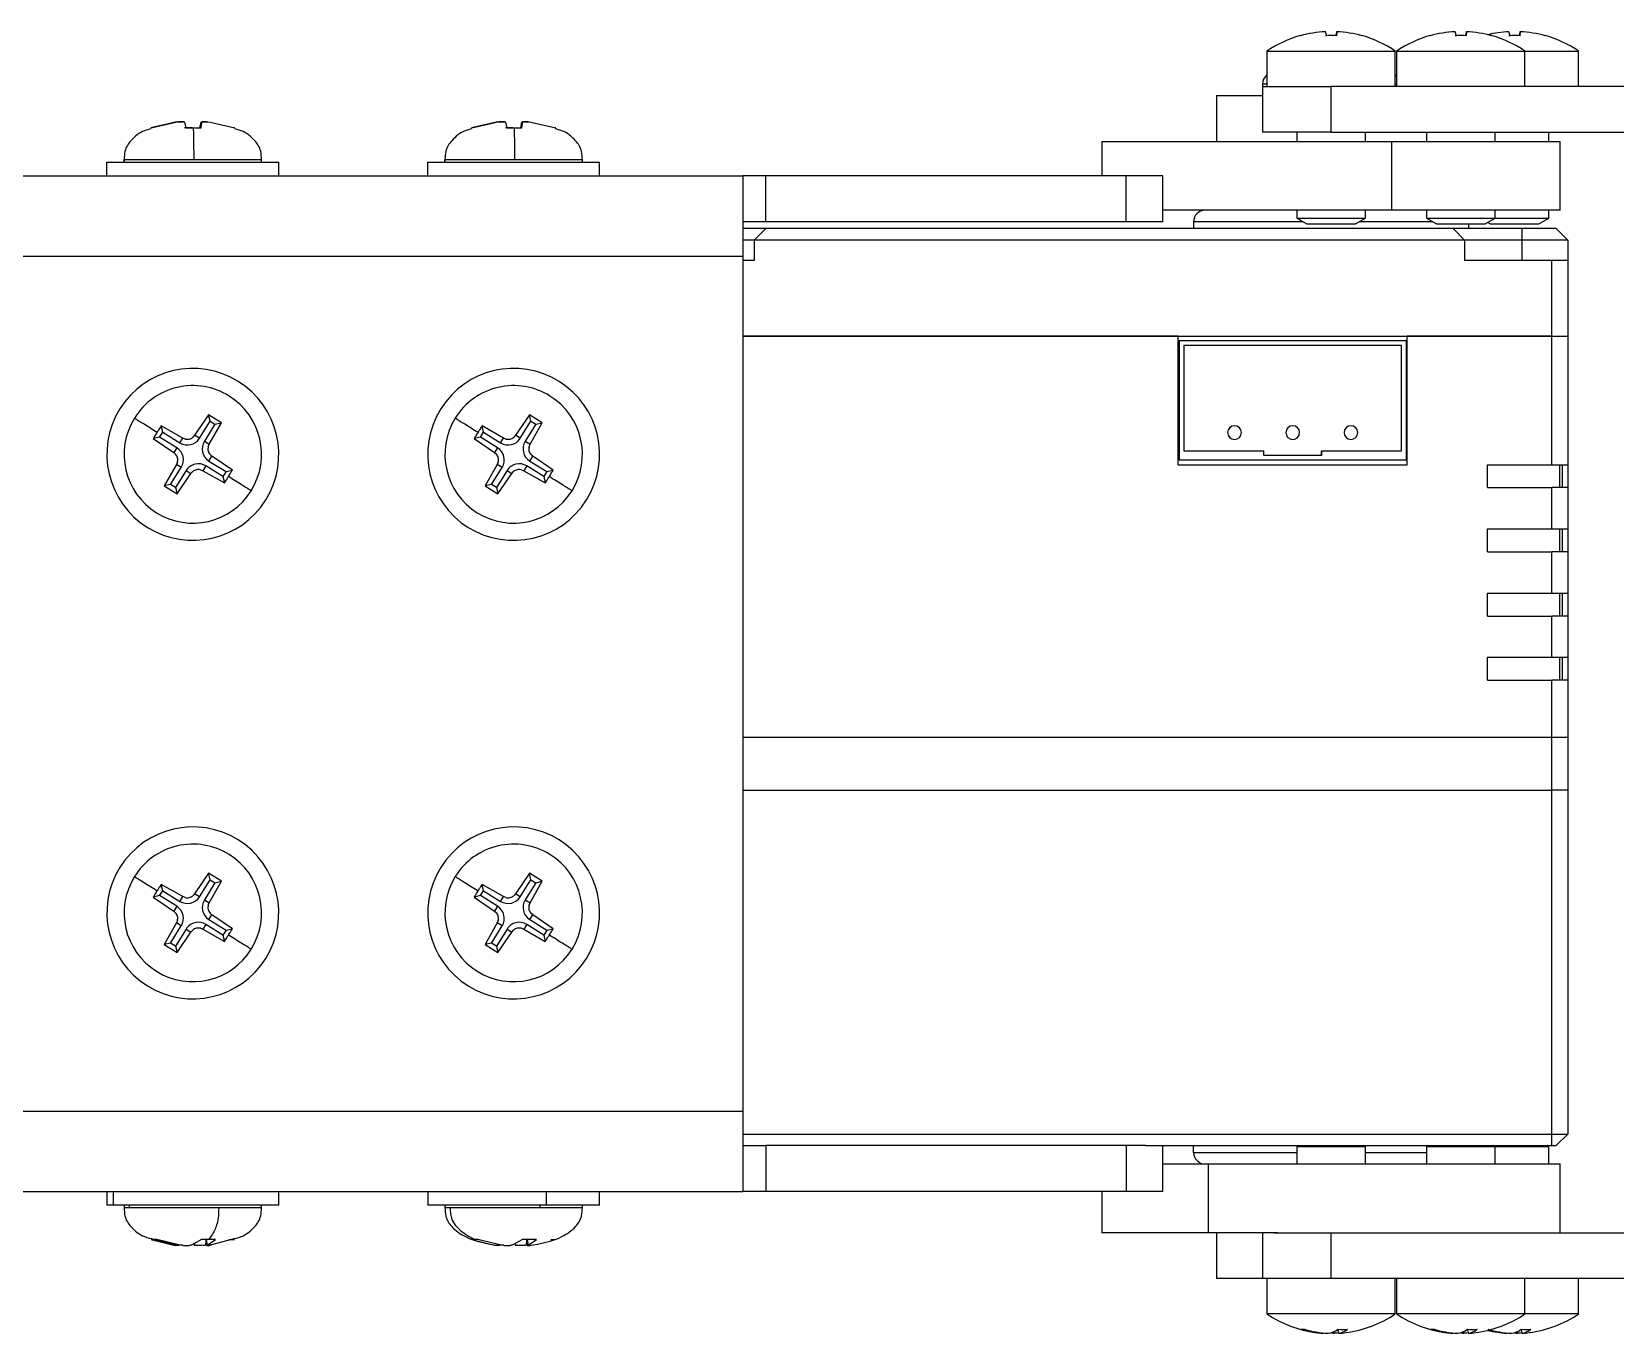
# Model space of a CAD drawing. Header units: millimetres. Extents: x 1258 to 2922, y -135 to 1239.
# Drawn here: x 2314.91 to 2349.47, y 1112.17 to 1140.55 of the extents above; entities that cross this region are included whole.
import ezdxf

# ---------------------------------------------------------------- set-up
doc = ezdxf.new("R2010")
doc.units = ezdxf.units.MM
doc.header["$LTSCALE"] = 6

msp = doc.modelspace()

# ---------------------------------------------------------------- linework, layer by layer
at = {"color": 7, "linetype": 'Continuous', "lineweight": 25}
for p, q in [((2343.139, 1140.555), (2343.139, 1140.555)), ((2343.375, 1140.467), (2343.387, 1140.555)), ((2343.392, 1140.555), (2343.379, 1140.467)), ((2345.968, 1140.555), (2345.968, 1140.555)), ((2346.204, 1140.467), (2346.216, 1140.555)), ((2346.22, 1140.555), (2346.208, 1140.467)), ((2347.139, 1140.555), (2347.139, 1140.555)), ((2347.375, 1140.467), (2347.387, 1140.555)), ((2347.392, 1140.555), (2347.379, 1140.467)), ((2341.865, 1140.132), (2341.865, 1139.361)), ((2341.866, 1140.132), (2344.665, 1140.132)), ((2344.665, 1139.361), (2344.665, 1140.132)), ((2344.694, 1140.132), (2344.694, 1139.361)), ((2344.694, 1140.132), (2347.494, 1140.132)), ((2347.494, 1139.361), (2347.494, 1140.132)), ((2347.494, 1140.132), (2348.665, 1140.132)), ((2348.665, 1139.361), (2348.665, 1140.132)), ((2341.765, 1139.411), (2341.765, 1139.361)), ((2341.765, 1139.361), (2341.765, 1138.361)), ((2341.765, 1139.361), (2343.265, 1139.361)), ((2343.265, 1138.361), (2343.265, 1139.361)), ((2350.265, 1139.361), (2343.265, 1139.361)), ((2340.765, 1139.161), (2340.765, 1138.161)), ((2340.765, 1139.161), (2341.765, 1139.161)), ((2318.05, 1138.581), (2317.511, 1138.456)), ((2317.516, 1138.456), (2318.056, 1138.581)), ((2318.105, 1138.586), (2318.05, 1138.581)), ((2318.056, 1138.581), (2318.111, 1138.586)), ((2318.238, 1138.586), (2318.248, 1138.581)), ((2318.248, 1138.581), (2318.279, 1138.456)), ((2318.608, 1138.581), (2318.577, 1138.456)), ((2318.623, 1138.594), (2318.599, 1138.456)), ((2318.618, 1138.586), (2318.608, 1138.581)), ((2318.608, 1138.456), (2318.621, 1138.581)), ((2318.621, 1138.581), (2318.629, 1138.586)), ((2318.751, 1138.586), (2318.806, 1138.581)), ((2318.806, 1138.581), (2319.345, 1138.456)), ((2325.05, 1138.581), (2324.511, 1138.456)), ((2324.516, 1138.456), (2325.056, 1138.581)), ((2325.105, 1138.586), (2325.05, 1138.581)), ((2325.056, 1138.581), (2325.111, 1138.586)), ((2325.238, 1138.586), (2325.248, 1138.581)), ((2325.248, 1138.581), (2325.279, 1138.456)), ((2325.608, 1138.581), (2325.577, 1138.456)), ((2325.623, 1138.594), (2325.599, 1138.456)), ((2325.618, 1138.586), (2325.608, 1138.581)), ((2325.608, 1138.456), (2325.621, 1138.581)), ((2325.621, 1138.581), (2325.629, 1138.586)), ((2325.751, 1138.586), (2325.806, 1138.581)), ((2325.806, 1138.581), (2326.345, 1138.456)), ((2317.511, 1138.456), (2317.516, 1138.456)), ((2319.345, 1138.456), (2319.339, 1138.456)), ((2324.511, 1138.456), (2324.516, 1138.456)), ((2326.345, 1138.456), (2326.339, 1138.456)), ((2343.265, 1138.361), (2341.765, 1138.361)), ((2342.515, 1138.361), (2342.515, 1138.161)), ((2343.265, 1138.361), (2350.265, 1138.361)), ((2344.015, 1138.161), (2344.015, 1138.361)), ((2345.344, 1138.361), (2345.344, 1138.161)), ((2346.844, 1138.161), (2346.844, 1138.361)), ((2348.015, 1138.161), (2348.015, 1138.361)), ((2338.265, 1138.161), (2338.265, 1137.411)), ((2338.265, 1138.161), (2344.589, 1138.161)), ((2344.589, 1136.661), (2344.589, 1138.161)), ((2344.589, 1138.161), (2348.265, 1138.161)), ((2348.265, 1136.661), (2348.265, 1138.161)), ((2316.553, 1137.411), (2316.553, 1137.711)), ((2316.553, 1137.711), (2320.303, 1137.711)), ((2316.928, 1137.77), (2316.928, 1137.711)), ((2316.928, 1137.77), (2318.454, 1137.77)), ((2316.928, 1137.711), (2316.928, 1137.77)), ((2318.454, 1137.77), (2319.928, 1137.77)), ((2319.928, 1137.711), (2319.928, 1137.77)), ((2320.303, 1137.411), (2320.303, 1137.711)), ((2323.553, 1137.411), (2323.553, 1137.711)), ((2323.553, 1137.711), (2327.303, 1137.711)), ((2323.928, 1137.77), (2323.928, 1137.711)), ((2323.928, 1137.77), (2325.454, 1137.77)), ((2323.928, 1137.711), (2323.928, 1137.77)), ((2325.454, 1137.77), (2326.928, 1137.77)), ((2326.928, 1137.711), (2326.928, 1137.77)), ((2327.303, 1137.411), (2327.303, 1137.711)), ((2313.928, 1137.411), (2330.428, 1137.411)), ((2330.428, 1137.411), (2330.428, 1135.661)), ((2330.928, 1137.411), (2330.428, 1137.411)), ((2338.791, 1137.411), (2330.928, 1137.411)), ((2330.928, 1136.411), (2330.928, 1137.411)), ((2338.791, 1136.411), (2338.791, 1137.411)), ((2339.591, 1137.411), (2338.791, 1137.411)), ((2339.591, 1136.411), (2339.591, 1137.411)), ((2344.589, 1136.661), (2339.591, 1136.661)), ((2342.515, 1136.661), (2342.515, 1136.485)), ((2342.515, 1136.485), (2342.732, 1136.361)), ((2342.516, 1136.485), (2344.015, 1136.485)), ((2343.799, 1136.361), (2344.015, 1136.485)), ((2344.015, 1136.485), (2344.015, 1136.661)), ((2348.265, 1136.661), (2344.589, 1136.661)), ((2345.344, 1136.661), (2345.344, 1136.485)), ((2345.344, 1136.485), (2345.56, 1136.361)), ((2345.344, 1136.485), (2346.844, 1136.485)), ((2346.627, 1136.361), (2346.844, 1136.485)), ((2346.844, 1136.485), (2346.844, 1136.661)), ((2346.844, 1136.485), (2348.015, 1136.485)), ((2347.799, 1136.361), (2348.015, 1136.485)), ((2348.015, 1136.485), (2348.015, 1136.661)), ((2330.928, 1136.411), (2330.428, 1136.411)), ((2330.678, 1136.011), (2330.928, 1136.261)), ((2338.791, 1136.411), (2330.928, 1136.411)), ((2345.928, 1136.261), (2330.928, 1136.261)), ((2339.591, 1136.411), (2338.791, 1136.411)), ((2340.265, 1136.411), (2340.265, 1136.261)), ((2342.732, 1136.361), (2343.799, 1136.361)), ((2345.56, 1136.361), (2346.627, 1136.361)), ((2345.928, 1136.261), (2346.178, 1136.011)), ((2346.265, 1136.361), (2346.265, 1136.261)), ((2346.68, 1136.391), (2346.732, 1136.361)), ((2346.732, 1136.361), (2347.799, 1136.361)), ((2347.428, 1136.261), (2347.428, 1136.011)), ((2348.178, 1136.261), (2347.428, 1136.261)), ((2348.428, 1136.011), (2348.178, 1136.261)), ((2330.678, 1136.011), (2330.678, 1135.561)), ((2346.178, 1136.011), (2330.678, 1136.011)), ((2346.178, 1136.011), (2346.178, 1135.561)), ((2347.428, 1136.011), (2347.428, 1135.561)), ((2348.428, 1136.011), (2347.428, 1136.011)), ((2348.428, 1136.011), (2348.428, 1135.561)), ((2313.928, 1135.661), (2330.428, 1135.661)), ((2330.428, 1135.661), (2330.428, 1117.011)), ((2330.678, 1135.561), (2330.428, 1135.561)), ((2348.078, 1135.561), (2346.178, 1135.561)), ((2348.078, 1133.911), (2348.078, 1135.561)), ((2348.428, 1135.561), (2348.078, 1135.561)), ((2348.428, 1135.561), (2348.428, 1133.911)), ((2330.428, 1133.911), (2348.078, 1133.911)), ((2339.926, 1133.911), (2330.428, 1133.911)), ((2339.926, 1131.111), (2339.926, 1133.911)), ((2344.901, 1133.811), (2339.951, 1133.811)), ((2339.951, 1133.811), (2339.951, 1131.211)), ((2339.951, 1133.811), (2339.951, 1131.211)), ((2339.951, 1133.811), (2339.951, 1133.811)), ((2344.801, 1133.711), (2340.051, 1133.711)), ((2340.051, 1133.711), (2340.051, 1131.411)), ((2344.801, 1131.411), (2344.801, 1133.711)), ((2344.801, 1131.411), (2344.801, 1133.711)), ((2344.901, 1133.811), (2344.901, 1131.211)), ((2344.902, 1133.811), (2344.901, 1133.811)), ((2344.902, 1133.811), (2344.902, 1131.211)), ((2344.926, 1131.111), (2344.926, 1133.911)), ((2348.078, 1133.911), (2344.926, 1133.911)), ((2348.078, 1133.911), (2348.428, 1133.911)), ((2348.078, 1131.111), (2348.078, 1133.911)), ((2348.428, 1133.911), (2348.428, 1131.111)), ((2318.772, 1132.199), (2318.468, 1131.753)), ((2318.573, 1131.688), (2318.804, 1132.06)), ((2318.911, 1131.993), (2318.68, 1131.621)), ((2319.051, 1132.025), (2318.772, 1132.199)), ((2318.804, 1132.06), (2318.772, 1132.199)), ((2318.785, 1131.556), (2319.051, 1132.025)), ((2318.804, 1132.06), (2318.911, 1131.993)), ((2318.911, 1131.993), (2319.051, 1132.025)), ((2325.772, 1132.199), (2325.468, 1131.753)), ((2325.573, 1131.688), (2325.804, 1132.06)), ((2325.911, 1131.993), (2325.68, 1131.621)), ((2326.051, 1132.025), (2325.772, 1132.199)), ((2325.804, 1132.06), (2325.772, 1132.199)), ((2325.785, 1131.556), (2326.051, 1132.025)), ((2325.804, 1132.06), (2325.911, 1131.993)), ((2325.911, 1131.993), (2326.051, 1132.025)), ((2317.704, 1131.712), (2317.565, 1131.68)), ((2317.565, 1131.68), (2318.011, 1131.376)), ((2317.704, 1131.712), (2317.771, 1131.819)), ((2318.076, 1131.481), (2317.704, 1131.712)), ((2318.208, 1131.693), (2317.739, 1131.959)), ((2317.771, 1131.819), (2317.739, 1131.959)), ((2317.771, 1131.819), (2318.143, 1131.588)), ((2318.143, 1131.588), (2318.208, 1131.693)), ((2318.26, 1131.671), (2318.208, 1131.693)), ((2318.468, 1131.753), (2318.431, 1131.711)), ((2318.573, 1131.688), (2318.468, 1131.753)), ((2324.704, 1131.712), (2324.565, 1131.68)), ((2324.565, 1131.68), (2325.011, 1131.376)), ((2324.704, 1131.712), (2324.771, 1131.819)), ((2325.076, 1131.481), (2324.704, 1131.712)), ((2325.208, 1131.693), (2324.739, 1131.959)), ((2324.771, 1131.819), (2324.739, 1131.959)), ((2324.771, 1131.819), (2325.143, 1131.588)), ((2325.143, 1131.588), (2325.208, 1131.693)), ((2325.26, 1131.671), (2325.208, 1131.693)), ((2325.468, 1131.753), (2325.431, 1131.711)), ((2325.573, 1131.688), (2325.468, 1131.753)), ((2341.007, 1131.811), (2341.006, 1131.811)), ((2341.157, 1131.961), (2341.156, 1131.961)), ((2341.156, 1131.661), (2341.157, 1131.661)), ((2342.277, 1131.811), (2342.276, 1131.811)), ((2342.427, 1131.961), (2342.426, 1131.961)), ((2342.426, 1131.661), (2342.427, 1131.661)), ((2343.547, 1131.811), (2343.546, 1131.811)), ((2343.697, 1131.961), (2343.696, 1131.961)), ((2343.696, 1131.661), (2343.697, 1131.661)), ((2318.076, 1131.481), (2318.011, 1131.376)), ((2318.011, 1131.376), (2318.053, 1131.339)), ((2318.68, 1131.621), (2318.785, 1131.556)), ((2318.763, 1131.504), (2318.785, 1131.556)), ((2318.78, 1131.191), (2318.845, 1131.296)), ((2318.845, 1131.296), (2318.803, 1131.333)), ((2319.291, 1130.992), (2318.845, 1131.296)), ((2325.076, 1131.481), (2325.011, 1131.376)), ((2325.011, 1131.376), (2325.053, 1131.339)), ((2325.68, 1131.621), (2325.785, 1131.556)), ((2325.763, 1131.504), (2325.785, 1131.556)), ((2325.78, 1131.191), (2325.845, 1131.296)), ((2325.845, 1131.296), (2325.803, 1131.333)), ((2326.291, 1130.992), (2325.845, 1131.296)), ((2340.051, 1131.411), (2341.798, 1131.411)), ((2341.798, 1131.311), (2341.798, 1131.411)), ((2343.055, 1131.311), (2341.798, 1131.311)), ((2343.055, 1131.311), (2343.055, 1131.411)), ((2343.055, 1131.411), (2344.801, 1131.411)), ((2343.055, 1131.411), (2343.055, 1131.311)), ((2343.055, 1131.411), (2343.055, 1131.411)), ((2318.071, 1131.116), (2317.805, 1130.647)), ((2317.944, 1130.679), (2318.176, 1131.051)), ((2318.283, 1130.984), (2318.052, 1130.612)), ((2318.093, 1131.168), (2318.071, 1131.116)), ((2318.176, 1131.051), (2318.071, 1131.116)), ((2318.283, 1130.984), (2318.388, 1130.919)), ((2318.388, 1130.919), (2318.425, 1130.961)), ((2318.596, 1131.001), (2318.647, 1130.979)), ((2318.713, 1131.084), (2318.647, 1130.979)), ((2318.647, 1130.979), (2319.117, 1130.713)), ((2319.085, 1130.852), (2318.713, 1131.084)), ((2318.78, 1131.191), (2319.152, 1130.96)), ((2319.152, 1130.96), (2319.085, 1130.852)), ((2319.152, 1130.96), (2319.291, 1130.992)), ((2325.071, 1131.116), (2324.805, 1130.647)), ((2324.944, 1130.679), (2325.176, 1131.051)), ((2325.283, 1130.984), (2325.052, 1130.612)), ((2325.093, 1131.168), (2325.071, 1131.116)), ((2325.176, 1131.051), (2325.071, 1131.116)), ((2325.283, 1130.984), (2325.388, 1130.919)), ((2325.388, 1130.919), (2325.425, 1130.961)), ((2325.596, 1131.001), (2325.647, 1130.979)), ((2325.713, 1131.084), (2325.647, 1130.979)), ((2325.647, 1130.979), (2326.117, 1130.713)), ((2326.085, 1130.852), (2325.713, 1131.084)), ((2325.78, 1131.191), (2326.152, 1130.96)), ((2326.152, 1130.96), (2326.085, 1130.852)), ((2326.152, 1130.96), (2326.291, 1130.992)), ((2339.926, 1131.111), (2344.926, 1131.111)), ((2344.901, 1131.211), (2339.951, 1131.211)), ((2339.951, 1131.211), (2339.951, 1131.211)), ((2344.902, 1131.211), (2344.901, 1131.211)), ((2346.678, 1131.111), (2348.078, 1131.111)), ((2346.678, 1130.611), (2346.678, 1131.111)), ((2348.078, 1131.111), (2348.428, 1131.111)), ((2348.253, 1130.611), (2348.253, 1131.111)), ((2348.303, 1131.111), (2348.303, 1130.611)), ((2348.428, 1131.111), (2348.428, 1130.611)), ((2317.944, 1130.679), (2317.805, 1130.647)), ((2317.805, 1130.647), (2318.084, 1130.473)), ((2318.052, 1130.612), (2317.944, 1130.679)), ((2318.052, 1130.612), (2318.084, 1130.473)), ((2318.084, 1130.473), (2318.388, 1130.919)), ((2319.085, 1130.852), (2319.117, 1130.713)), ((2324.944, 1130.679), (2324.805, 1130.647)), ((2324.805, 1130.647), (2325.084, 1130.473)), ((2325.052, 1130.612), (2324.944, 1130.679)), ((2325.052, 1130.612), (2325.084, 1130.473)), ((2325.084, 1130.473), (2325.388, 1130.919)), ((2326.085, 1130.852), (2326.117, 1130.713)), ((2346.678, 1130.611), (2348.078, 1130.611)), ((2348.078, 1129.711), (2348.078, 1130.611)), ((2348.428, 1130.611), (2348.078, 1130.611)), ((2348.428, 1130.611), (2348.428, 1129.711)), ((2346.678, 1129.711), (2348.078, 1129.711)), ((2346.678, 1129.211), (2346.678, 1129.711)), ((2348.078, 1129.711), (2348.428, 1129.711)), ((2348.253, 1129.211), (2348.253, 1129.711)), ((2348.303, 1129.711), (2348.303, 1129.211)), ((2348.428, 1129.711), (2348.428, 1129.211)), ((2346.678, 1129.211), (2348.078, 1129.211)), ((2348.078, 1128.311), (2348.078, 1129.211)), ((2348.428, 1129.211), (2348.078, 1129.211)), ((2348.428, 1129.211), (2348.428, 1128.311)), ((2346.678, 1128.311), (2348.078, 1128.311)), ((2346.678, 1127.811), (2346.678, 1128.311)), ((2348.078, 1128.311), (2348.428, 1128.311)), ((2348.253, 1127.811), (2348.253, 1128.311)), ((2348.303, 1128.311), (2348.303, 1127.811)), ((2348.428, 1128.311), (2348.428, 1127.811)), ((2346.678, 1127.811), (2348.078, 1127.811)), ((2348.078, 1126.911), (2348.078, 1127.811)), ((2348.428, 1127.811), (2348.078, 1127.811)), ((2348.428, 1127.811), (2348.428, 1126.911)), ((2346.678, 1126.911), (2348.078, 1126.911)), ((2346.678, 1126.411), (2346.678, 1126.911)), ((2348.078, 1126.911), (2348.428, 1126.911)), ((2348.253, 1126.411), (2348.253, 1126.911)), ((2348.303, 1126.911), (2348.303, 1126.411)), ((2348.428, 1126.911), (2348.428, 1126.411)), ((2346.678, 1126.411), (2348.078, 1126.411)), ((2348.078, 1125.161), (2348.078, 1126.411)), ((2348.428, 1126.411), (2348.078, 1126.411)), ((2348.428, 1126.411), (2348.428, 1125.161)), ((2348.078, 1125.161), (2330.428, 1125.161)), ((2348.078, 1124.011), (2348.078, 1125.161)), ((2348.428, 1125.161), (2348.078, 1125.161)), ((2348.428, 1125.161), (2348.428, 1124.011)), ((2330.428, 1124.011), (2348.078, 1124.011)), ((2348.078, 1116.511), (2348.078, 1124.011)), ((2348.428, 1124.011), (2348.078, 1124.011)), ((2348.428, 1124.011), (2348.428, 1116.511)), ((2318.208, 1121.693), (2317.739, 1121.959)), ((2317.771, 1121.819), (2317.739, 1121.959)), ((2318.772, 1122.199), (2318.468, 1121.753)), ((2318.573, 1121.688), (2318.804, 1122.06)), ((2318.911, 1121.993), (2318.68, 1121.621)), ((2319.051, 1122.025), (2318.772, 1122.199)), ((2318.804, 1122.06), (2318.772, 1122.199)), ((2318.785, 1121.556), (2319.051, 1122.025)), ((2318.804, 1122.06), (2318.911, 1121.993)), ((2318.911, 1121.993), (2319.051, 1122.025)), ((2325.208, 1121.693), (2324.739, 1121.959)), ((2324.771, 1121.819), (2324.739, 1121.959)), ((2325.772, 1122.199), (2325.468, 1121.753)), ((2325.573, 1121.688), (2325.804, 1122.06)), ((2325.911, 1121.993), (2325.68, 1121.621)), ((2326.051, 1122.025), (2325.772, 1122.199)), ((2325.804, 1122.06), (2325.772, 1122.199)), ((2325.785, 1121.556), (2326.051, 1122.025)), ((2325.804, 1122.06), (2325.911, 1121.993)), ((2325.911, 1121.993), (2326.051, 1122.025)), ((2317.704, 1121.712), (2317.565, 1121.68)), ((2317.565, 1121.68), (2318.011, 1121.376)), ((2317.704, 1121.712), (2317.771, 1121.819)), ((2318.076, 1121.481), (2317.704, 1121.712)), ((2317.771, 1121.819), (2318.143, 1121.588)), ((2318.143, 1121.588), (2318.208, 1121.693)), ((2318.26, 1121.671), (2318.208, 1121.693)), ((2318.468, 1121.753), (2318.431, 1121.711)), ((2318.573, 1121.688), (2318.468, 1121.753)), ((2318.68, 1121.621), (2318.785, 1121.556)), ((2324.704, 1121.712), (2324.565, 1121.68)), ((2324.565, 1121.68), (2325.011, 1121.376)), ((2324.704, 1121.712), (2324.771, 1121.819)), ((2325.076, 1121.481), (2324.704, 1121.712)), ((2324.771, 1121.819), (2325.143, 1121.588)), ((2325.143, 1121.588), (2325.208, 1121.693)), ((2325.26, 1121.671), (2325.208, 1121.693)), ((2325.468, 1121.753), (2325.431, 1121.711)), ((2325.573, 1121.688), (2325.468, 1121.753)), ((2325.68, 1121.621), (2325.785, 1121.556)), ((2318.076, 1121.481), (2318.011, 1121.376)), ((2318.011, 1121.376), (2318.053, 1121.339)), ((2318.763, 1121.504), (2318.785, 1121.556)), ((2318.78, 1121.191), (2318.845, 1121.296)), ((2318.845, 1121.296), (2318.803, 1121.333)), ((2319.291, 1120.992), (2318.845, 1121.296)), ((2325.076, 1121.481), (2325.011, 1121.376)), ((2325.011, 1121.376), (2325.053, 1121.339)), ((2325.763, 1121.504), (2325.785, 1121.556)), ((2325.78, 1121.191), (2325.845, 1121.296)), ((2325.845, 1121.296), (2325.803, 1121.333)), ((2326.291, 1120.992), (2325.845, 1121.296)), ((2318.071, 1121.116), (2317.805, 1120.647)), ((2317.944, 1120.679), (2318.176, 1121.051)), ((2318.283, 1120.984), (2318.052, 1120.612)), ((2318.093, 1121.168), (2318.071, 1121.116)), ((2318.176, 1121.051), (2318.071, 1121.116)), ((2318.283, 1120.984), (2318.388, 1120.919)), ((2318.388, 1120.919), (2318.425, 1120.961)), ((2318.596, 1121.001), (2318.647, 1120.979)), ((2318.713, 1121.084), (2318.647, 1120.979)), ((2318.647, 1120.979), (2319.117, 1120.713)), ((2319.085, 1120.852), (2318.713, 1121.084)), ((2318.78, 1121.191), (2319.152, 1120.96)), ((2319.152, 1120.96), (2319.085, 1120.852)), ((2319.152, 1120.96), (2319.291, 1120.992)), ((2325.071, 1121.116), (2324.805, 1120.647)), ((2324.944, 1120.679), (2325.176, 1121.051)), ((2325.283, 1120.984), (2325.052, 1120.612)), ((2325.093, 1121.168), (2325.071, 1121.116)), ((2325.176, 1121.051), (2325.071, 1121.116)), ((2325.283, 1120.984), (2325.388, 1120.919)), ((2325.388, 1120.919), (2325.425, 1120.961)), ((2325.596, 1121.001), (2325.647, 1120.979)), ((2325.713, 1121.084), (2325.647, 1120.979)), ((2325.647, 1120.979), (2326.117, 1120.713)), ((2326.085, 1120.852), (2325.713, 1121.084)), ((2325.78, 1121.191), (2326.152, 1120.96)), ((2326.152, 1120.96), (2326.085, 1120.852)), ((2326.152, 1120.96), (2326.291, 1120.992)), ((2317.944, 1120.679), (2317.805, 1120.647)), ((2317.805, 1120.647), (2318.084, 1120.473)), ((2318.052, 1120.612), (2317.944, 1120.679)), ((2318.052, 1120.612), (2318.084, 1120.473)), ((2318.084, 1120.473), (2318.388, 1120.919)), ((2319.085, 1120.852), (2319.117, 1120.713)), ((2324.944, 1120.679), (2324.805, 1120.647)), ((2324.805, 1120.647), (2325.084, 1120.473)), ((2325.052, 1120.612), (2324.944, 1120.679)), ((2325.052, 1120.612), (2325.084, 1120.473)), ((2325.084, 1120.473), (2325.388, 1120.919)), ((2326.085, 1120.852), (2326.117, 1120.713)), ((2313.928, 1117.011), (2330.428, 1117.011)), ((2330.428, 1117.011), (2330.428, 1115.261)), ((2330.428, 1116.511), (2348.078, 1116.511)), ((2348.428, 1116.511), (2348.178, 1116.261)), ((2330.428, 1116.261), (2330.928, 1116.261)), ((2330.928, 1116.261), (2330.928, 1115.261)), ((2338.791, 1116.261), (2330.928, 1116.261)), ((2338.791, 1116.261), (2338.791, 1115.261)), ((2339.22, 1116.261), (2338.791, 1116.261)), ((2339.22, 1116.261), (2348.078, 1116.261)), ((2339.591, 1115.261), (2339.591, 1116.261)), ((2340.265, 1116.111), (2340.265, 1116.261)), ((2342.557, 1116.261), (2342.515, 1116.237)), ((2342.515, 1116.237), (2342.515, 1115.861)), ((2344.015, 1116.237), (2342.515, 1116.237)), ((2344.015, 1116.237), (2343.974, 1116.261)), ((2344.015, 1115.861), (2344.015, 1116.237)), ((2345.385, 1116.261), (2345.344, 1116.237)), ((2345.344, 1116.237), (2345.344, 1115.861)), ((2346.844, 1116.237), (2345.344, 1116.237)), ((2346.844, 1116.237), (2346.802, 1116.261)), ((2346.844, 1115.861), (2346.844, 1116.237)), ((2348.015, 1116.237), (2346.844, 1116.237)), ((2348.015, 1116.237), (2347.974, 1116.261)), ((2348.015, 1115.861), (2348.015, 1116.237)), ((2348.078, 1116.261), (2348.178, 1116.261)), ((2339.591, 1115.861), (2340.581, 1115.861)), ((2340.581, 1115.861), (2340.581, 1114.361)), ((2340.581, 1115.861), (2348.265, 1115.861)), ((2348.265, 1114.361), (2348.265, 1115.861)), ((2313.928, 1115.261), (2330.428, 1115.261)), ((2316.553, 1115.261), (2316.553, 1114.961)), ((2316.691, 1115.261), (2316.691, 1114.961)), ((2320.303, 1114.961), (2320.303, 1115.261)), ((2323.553, 1115.261), (2323.553, 1114.961)), ((2326.138, 1115.261), (2326.138, 1114.961)), ((2327.303, 1114.961), (2327.303, 1115.261)), ((2330.928, 1115.261), (2330.428, 1115.261)), ((2338.791, 1115.261), (2330.928, 1115.261)), ((2338.265, 1115.261), (2338.265, 1114.361)), ((2339.591, 1115.261), (2338.791, 1115.261)), ((2316.691, 1114.961), (2316.553, 1114.961)), ((2320.303, 1114.961), (2316.691, 1114.961)), ((2316.928, 1114.961), (2316.928, 1114.902)), ((2317.038, 1114.961), (2317.038, 1114.902)), ((2318.992, 1114.902), (2317.038, 1114.902)), ((2319.928, 1114.902), (2319.928, 1114.961)), ((2326.138, 1114.961), (2323.553, 1114.961)), ((2323.928, 1114.961), (2323.928, 1114.902)), ((2325.996, 1114.902), (2324.04, 1114.902)), ((2325.996, 1114.961), (2325.996, 1114.902)), ((2327.303, 1114.961), (2326.138, 1114.961)), ((2326.928, 1114.902), (2326.928, 1114.961)), ((2340.581, 1114.361), (2338.265, 1114.361)), ((2342.094, 1114.361), (2340.581, 1114.361)), ((2340.765, 1114.361), (2340.765, 1113.361)), ((2341.765, 1114.361), (2341.765, 1113.361)), ((2342.018, 1114.361), (2343.265, 1114.361)), ((2343.265, 1113.361), (2343.265, 1114.361)), ((2343.265, 1114.361), (2350.265, 1114.361)), ((2317.642, 1114.216), (2317.519, 1114.216)), ((2317.519, 1114.216), (2318.01, 1114.09)), ((2317.577, 1114.222), (2318.093, 1114.083)), ((2318.151, 1114.09), (2317.642, 1114.216)), ((2318.01, 1114.09), (2318.058, 1114.086)), ((2318.205, 1114.086), (2318.151, 1114.09)), ((2318.396, 1114.09), (2318.367, 1114.086)), ((2318.619, 1114.216), (2318.396, 1114.09)), ((2318.46, 1114.09), (2318.489, 1114.086)), ((2318.651, 1114.086), (2318.705, 1114.09)), ((2318.707, 1114.212), (2318.73, 1114.078)), ((2318.73, 1114.086), (2318.742, 1114.09)), ((2318.742, 1114.09), (2318.924, 1114.216)), ((2318.763, 1114.083), (2319.278, 1114.222)), ((2318.846, 1114.09), (2318.798, 1114.086)), ((2319.213, 1114.216), (2319.337, 1114.216)), ((2324.519, 1114.216), (2325.01, 1114.09)), ((2325.152, 1114.09), (2324.644, 1114.216)), ((2325.01, 1114.09), (2325.058, 1114.086)), ((2325.206, 1114.086), (2325.152, 1114.09)), ((2325.397, 1114.09), (2325.368, 1114.086)), ((2325.622, 1114.216), (2325.397, 1114.09)), ((2325.459, 1114.09), (2325.488, 1114.086)), ((2325.927, 1114.216), (2325.622, 1114.216)), ((2325.65, 1114.086), (2325.704, 1114.09)), ((2325.707, 1114.216), (2325.731, 1114.078)), ((2325.73, 1114.086), (2325.743, 1114.09)), ((2325.743, 1114.09), (2325.927, 1114.216)), ((2341.765, 1113.361), (2340.765, 1113.361)), ((2343.265, 1113.361), (2341.765, 1113.361)), ((2341.865, 1113.361), (2341.865, 1112.59)), ((2350.265, 1113.361), (2343.265, 1113.361)), ((2344.665, 1112.59), (2344.665, 1113.361)), ((2344.694, 1113.361), (2344.694, 1112.59)), ((2347.494, 1112.59), (2347.494, 1113.361)), ((2348.665, 1112.59), (2348.665, 1113.361)), ((2344.665, 1112.59), (2341.865, 1112.59)), ((2347.494, 1112.59), (2344.694, 1112.59)), ((2348.665, 1112.59), (2347.494, 1112.59)), ((2343.105, 1112.174), (2343.104, 1112.167)), ((2343.334, 1112.167), (2343.331, 1112.208)), ((2343.411, 1112.254), (2343.427, 1112.167)), ((2345.933, 1112.174), (2345.932, 1112.167)), ((2346.162, 1112.167), (2346.159, 1112.208)), ((2346.24, 1112.254), (2346.256, 1112.167)), ((2347.105, 1112.174), (2347.104, 1112.167)), ((2347.334, 1112.167), (2347.331, 1112.208)), ((2347.411, 1112.254), (2347.427, 1112.167))]:
    msp.add_line(p, q, dxfattribs=at)
at = {"color": 8, "linetype": 'Continuous', "lineweight": 25}
for p, q in [((2341.865, 1139.411), (2341.765, 1139.411)), ((2344.694, 1139.411), (2344.665, 1139.411)), ((2318.586, 1138.457), (2318.608, 1138.581)), ((2318.599, 1138.456), (2318.621, 1138.581)), ((2325.586, 1138.457), (2325.608, 1138.581)), ((2325.599, 1138.456), (2325.621, 1138.581)), ((2342.644, 1136.411), (2340.265, 1136.411)), ((2345.473, 1136.411), (2343.886, 1136.411)), ((2340.265, 1116.111), (2342.515, 1116.111)), ((2344.015, 1116.111), (2345.344, 1116.111)), ((2317.038, 1114.902), (2316.928, 1114.902)), ((2319.928, 1114.902), (2318.992, 1114.902)), ((2324.04, 1114.902), (2323.928, 1114.902)), ((2326.928, 1114.902), (2325.996, 1114.902)), ((2318.452, 1114.138), (2318.46, 1114.09)), ((2318.711, 1114.185), (2318.705, 1114.09)), ((2318.722, 1114.212), (2318.742, 1114.09)), ((2325.451, 1114.136), (2325.459, 1114.09)), ((2325.711, 1114.191), (2325.704, 1114.09)), ((2325.722, 1114.216), (2325.743, 1114.09))]:
    msp.add_line(p, q, dxfattribs=at)
at = {"color": 7, "linetype": 'Continuous', "lineweight": 25, "flags": 128}
for points in [[(2343.935, 1140.467), (2343.936, 1140.467), (2343.937, 1140.468), (2343.938, 1140.468), (2343.938, 1140.469), (2343.939, 1140.468), (2343.939, 1140.468), (2343.939, 1140.467), (2343.939, 1140.467)], [(2346.763, 1140.467), (2346.764, 1140.467), (2346.765, 1140.468), (2346.766, 1140.468), (2346.767, 1140.469), (2346.767, 1140.468), (2346.767, 1140.468), (2346.767, 1140.467), (2346.767, 1140.467)], [(2347.935, 1140.467), (2347.936, 1140.467), (2347.937, 1140.468), (2347.938, 1140.468), (2347.938, 1140.469), (2347.939, 1140.468), (2347.939, 1140.468), (2347.939, 1140.467), (2347.939, 1140.467)], [(2344.694, 1139.586), (2344.692, 1139.588), (2344.665, 1139.611)], [(2348.078, 1116.261), (2348.078, 1116.401), (2348.078, 1116.511)], [(2343.426, 1112.174), (2343.398, 1112.171), (2343.334, 1112.167)], [(2346.254, 1112.174), (2346.227, 1112.171), (2346.162, 1112.167)], [(2346.68, 1112.231), (2346.798, 1112.205), (2346.941, 1112.182)], [(2347.426, 1112.174), (2347.398, 1112.171), (2347.334, 1112.167)]]:
    msp.add_lwpolyline(points, dxfattribs=at)
at = {"color": 7, "linetype": 'Continuous', "lineweight": 25}
for centre, radius, start, end in [((2343.265, 1138.061), 2.5, 105.6204, 124.0558), ((2343.263, 1138.049), 2.509, 92.8276, 105.5054), ((2342.591, 1140.462), 0.0063, 41.2226, 82.0795), ((2343.268, 1138.044), 2.514, 92.8302, 105.489), ((2343.254, 1137.504), 2.965, 89.7755, 92.1617), ((2342.591, 1140.372), 0.581, 9.3265, 18.2899), ((2343.277, 1137.502), 2.967, 87.8391, 92.1609), ((2343.939, 1140.372), 0.581, 161.7101, 170.6735), ((2342.862, 1140.528), 0.53, 353.3929, 2.9459), ((2343.268, 1138.049), 2.509, 74.4946, 87.1724), ((2343.265, 1138.061), 2.5, 55.9442, 74.3796), ((2346.094, 1138.061), 2.5, 105.6204, 124.0558), ((2346.091, 1138.049), 2.509, 92.8276, 105.5054), ((2345.42, 1140.462), 0.0063, 41.2226, 82.0795), ((2346.096, 1138.044), 2.514, 92.8302, 105.489), ((2346.082, 1137.504), 2.965, 89.7755, 92.1617), ((2345.42, 1140.372), 0.581, 9.3265, 18.2899), ((2346.105, 1137.502), 2.967, 87.8391, 92.1609), ((2346.768, 1140.372), 0.581, 161.7101, 170.6735), ((2345.691, 1140.528), 0.53, 353.3929, 2.9459), ((2346.096, 1138.049), 2.509, 74.4946, 87.1724), ((2347.263, 1138.048), 2.509, 92.829, 103.4425), ((2347.268, 1138.043), 2.514, 92.8303, 103.4767), ((2346.094, 1138.061), 2.5, 55.9442, 74.3796), ((2347.254, 1137.504), 2.965, 89.7755, 92.1617), ((2346.591, 1140.372), 0.581, 9.3265, 18.2899), ((2347.277, 1137.502), 2.967, 87.8391, 92.1609), ((2347.939, 1140.372), 0.581, 161.7101, 170.6735), ((2346.862, 1140.528), 0.53, 353.3929, 2.9459), ((2347.268, 1138.049), 2.509, 74.4946, 87.1724), ((2347.265, 1138.061), 2.5, 55.9442, 74.3796), ((2342.015, 1139.411), 0.25, 126.8699, 180), ((2340.515, 1136.411), 0.25, 90, 180), ((2318.428, 1131.336), 1.875, 58.0833, 238.0833), ((2325.428, 1131.336), 1.875, 58.0833, 238.0833), ((2318.428, 1131.336), 1.5, 58.0833, 148.0833), ((2318.428, 1131.336), 1.875, 238.0833, 58.0833), ((2325.428, 1131.336), 1.5, 58.0833, 148.0833), ((2325.428, 1131.336), 1.875, 238.0833, 58.0833), ((2318.428, 1131.336), 1.5, 328.0833, 58.0833), ((2325.428, 1131.336), 1.5, 328.0833, 58.0833), ((2318.428, 1131.336), 1.5, 148.0833, 238.0833), ((2325.428, 1131.336), 1.5, 148.0833, 238.0833), ((2318.308, 1131.853), 0.312, 238.0833, 328.0833), ((2325.308, 1131.853), 0.312, 238.0833, 328.0833), ((2341.156, 1131.811), 0.15, 90, 180), ((2341.156, 1131.811), 0.15, 180, 270), ((2341.157, 1131.811), 0.15, 360, 180), ((2341.157, 1131.811), 0.15, 180, 0), ((2342.426, 1131.811), 0.15, 90, 180), ((2342.426, 1131.811), 0.15, 180, 270), ((2342.427, 1131.811), 0.15, 360, 180), ((2342.427, 1131.811), 0.15, 180, 0), ((2343.696, 1131.811), 0.15, 90, 180), ((2343.696, 1131.811), 0.15, 180, 270), ((2343.697, 1131.811), 0.15, 360, 180), ((2343.697, 1131.811), 0.15, 180, 0), ((2317.911, 1131.216), 0.312, 328.0833, 58.0833), ((2318.944, 1131.456), 0.312, 148.0833, 238.0833), ((2324.911, 1131.216), 0.312, 328.0833, 58.0833), ((2325.944, 1131.456), 0.312, 148.0833, 238.0833), ((2318.548, 1130.819), 0.312, 58.0833, 148.0833), ((2325.548, 1130.819), 0.312, 58.0833, 148.0833), ((2318.428, 1131.336), 1.5, 238.0833, 328.0833), ((2325.428, 1131.336), 1.5, 238.0833, 328.0833), ((2318.428, 1121.336), 1.875, 58.0833, 238.0833), ((2325.428, 1121.336), 1.875, 58.0833, 238.0833), ((2318.428, 1121.336), 1.5, 58.0833, 148.0833), ((2318.428, 1121.336), 1.875, 238.0833, 58.0833), ((2325.428, 1121.336), 1.5, 58.0833, 148.0833), ((2325.428, 1121.336), 1.875, 238.0833, 58.0833), ((2318.428, 1121.336), 1.5, 328.0833, 58.0833), ((2325.428, 1121.336), 1.5, 328.0833, 58.0833), ((2318.428, 1121.336), 1.5, 148.0833, 238.0833), ((2325.428, 1121.336), 1.5, 148.0833, 238.0833), ((2318.308, 1121.853), 0.312, 238.0833, 328.0833), ((2318.944, 1121.456), 0.312, 148.0833, 238.0833), ((2325.308, 1121.853), 0.312, 238.0833, 328.0833), ((2325.944, 1121.456), 0.312, 148.0833, 238.0833), ((2317.911, 1121.216), 0.312, 328.0833, 58.0833), ((2324.911, 1121.216), 0.312, 328.0833, 58.0833), ((2318.548, 1120.819), 0.312, 58.0833, 148.0833), ((2325.548, 1120.819), 0.312, 58.0833, 148.0833), ((2318.428, 1121.336), 1.5, 238.0833, 328.0833), ((2325.428, 1121.336), 1.5, 238.0833, 328.0833), ((2340.515, 1116.111), 0.25, 180, 270), ((2343.265, 1114.661), 2.5, 235.9442, 262.5415), ((2343.265, 1114.661), 2.5, 277.4585, 304.0558), ((2346.094, 1114.661), 2.5, 235.9442, 262.5415), ((2346.094, 1114.661), 2.5, 277.4585, 304.0558), ((2347.265, 1114.661), 2.5, 277.4585, 304.0558), ((2342.643, 1112.674), 0.42, 264.2548, 275.7452), ((2343.216, 1114.279), 2.115, 253.1107, 266.9636), ((2343.318, 1114.393), 2.229, 253.5261, 266.9003), ((2343.119, 1112.671), 0.51, 278.8318, 305.3978), ((2343.388, 1112.578), 0.414, 252.7882, 262.4823), ((2343.518, 1114.801), 2.548, 267.6681, 272.3319), ((2343.37, 1112.552), 0.389, 278.4777, 310.3417), ((2343.313, 1114.295), 2.131, 273.0587, 277.4558), ((2345.472, 1112.674), 0.42, 264.2548, 275.7452), ((2346.044, 1114.279), 2.115, 253.1107, 266.9636), ((2346.146, 1114.393), 2.229, 253.5261, 266.9003), ((2345.947, 1112.671), 0.51, 278.8318, 305.3978), ((2346.216, 1112.578), 0.414, 252.7882, 262.4823), ((2346.346, 1114.801), 2.548, 267.6681, 272.3319), ((2346.198, 1112.552), 0.389, 278.4777, 310.3417), ((2346.142, 1114.295), 2.131, 273.0587, 277.4558), ((2347.318, 1114.393), 2.229, 253.5261, 266.9003), ((2347.216, 1114.281), 2.117, 255.4724, 266.9601), ((2347.119, 1112.671), 0.51, 278.8318, 305.3978), ((2347.388, 1112.578), 0.414, 252.7882, 262.4823), ((2347.518, 1114.801), 2.548, 267.6681, 272.3319), ((2347.37, 1112.552), 0.389, 278.4777, 310.3417), ((2347.313, 1114.295), 2.131, 273.0587, 277.4558)]:
    msp.add_arc(centre, radius, start, end, dxfattribs=at)
for points, knots in [([(2318.105, 1138.586), (2318.119, 1138.587), (2318.147, 1138.588), (2318.182, 1138.589), (2318.211, 1138.588), (2318.221, 1138.587), (2318.227, 1138.586)], [0, 0, 0, 0, 0.250273, 0.5, 0.749727, 1, 1, 1, 1]), ([(2318.238, 1138.586), (2318.232, 1138.587), (2318.22, 1138.588), (2318.19, 1138.589), (2318.154, 1138.588), (2318.126, 1138.587), (2318.111, 1138.586)], [0, 0, 0, 0, 0.250273, 0.5, 0.749727, 1, 1, 1, 1]), ([(2318.618, 1138.586), (2318.624, 1138.587), (2318.636, 1138.588), (2318.665, 1138.589), (2318.702, 1138.588), (2318.73, 1138.587), (2318.744, 1138.586)], [0, 0, 0, 0, 0.250273, 0.5, 0.749727, 1, 1, 1, 1]), ([(2318.751, 1138.586), (2318.737, 1138.587), (2318.709, 1138.588), (2318.674, 1138.589), (2318.645, 1138.588), (2318.635, 1138.587), (2318.629, 1138.586)], [0, 0, 0, 0, 0.250273, 0.5, 0.749727, 1, 1, 1, 1]), ([(2325.105, 1138.586), (2325.119, 1138.587), (2325.147, 1138.588), (2325.182, 1138.589), (2325.211, 1138.588), (2325.221, 1138.587), (2325.227, 1138.586)], [0, 0, 0, 0, 0.250273, 0.5, 0.749727, 1, 1, 1, 1]), ([(2325.238, 1138.586), (2325.232, 1138.587), (2325.22, 1138.588), (2325.19, 1138.589), (2325.154, 1138.588), (2325.126, 1138.587), (2325.111, 1138.586)], [0, 0, 0, 0, 0.250273, 0.5, 0.749727, 1, 1, 1, 1]), ([(2325.618, 1138.586), (2325.624, 1138.587), (2325.636, 1138.588), (2325.665, 1138.589), (2325.702, 1138.588), (2325.73, 1138.587), (2325.744, 1138.586)], [0, 0, 0, 0, 0.250273, 0.5, 0.749727, 1, 1, 1, 1]), ([(2325.751, 1138.586), (2325.737, 1138.587), (2325.709, 1138.588), (2325.674, 1138.589), (2325.645, 1138.588), (2325.635, 1138.587), (2325.629, 1138.586)], [0, 0, 0, 0, 0.250273, 0.5, 0.749727, 1, 1, 1, 1]), ([(2317.519, 1138.434), (2317.47, 1138.423), (2317.3, 1138.386), (2317.125, 1138.24), (2316.991, 1138.074), (2316.937, 1137.933), (2316.931, 1137.828), (2316.928, 1137.77)], [0, 0, 0, 0, 0.155448, 0.539837, 0.672308, 0.81984, 1, 1, 1, 1]), ([(2318.412, 1138.461), (2318.381, 1138.461), (2318.326, 1138.461), (2318.272, 1138.457), (2318.248, 1138.456)], [0, 0, 0, 0, 0.559869, 1, 1, 1, 1]), ([(2318.279, 1138.456), (2318.31, 1138.457), (2318.365, 1138.461), (2318.42, 1138.461), (2318.444, 1138.461)], [0, 0, 0, 0, 0.560075, 1, 1, 1, 1]), ([(2318.454, 1137.77), (2318.454, 1137.845), (2318.454, 1137.981), (2318.452, 1138.151), (2318.449, 1138.314), (2318.446, 1138.4), (2318.444, 1138.461)], [0, 0, 0, 0, 0.233001, 0.418435, 0.591328, 1, 1, 1, 1]), ([(2318.444, 1138.461), (2318.474, 1138.461), (2318.529, 1138.461), (2318.584, 1138.457), (2318.608, 1138.456)], [0, 0, 0, 0, 0.559869, 1, 1, 1, 1]), ([(2319.928, 1137.77), (2319.925, 1137.828), (2319.919, 1137.933), (2319.865, 1138.074), (2319.731, 1138.24), (2319.556, 1138.386), (2319.386, 1138.423), (2319.337, 1138.434)], [0, 0, 0, 0, 0.18016, 0.327692, 0.460163, 0.844552, 1, 1, 1, 1]), ([(2324.519, 1138.434), (2324.47, 1138.423), (2324.3, 1138.386), (2324.125, 1138.24), (2323.991, 1138.074), (2323.937, 1137.933), (2323.931, 1137.828), (2323.928, 1137.77)], [0, 0, 0, 0, 0.155448, 0.539837, 0.672308, 0.81984, 1, 1, 1, 1]), ([(2325.412, 1138.461), (2325.381, 1138.461), (2325.326, 1138.461), (2325.272, 1138.457), (2325.248, 1138.456)], [0, 0, 0, 0, 0.559869, 1, 1, 1, 1]), ([(2325.279, 1138.456), (2325.31, 1138.457), (2325.365, 1138.461), (2325.42, 1138.461), (2325.444, 1138.461)], [0, 0, 0, 0, 0.560075, 1, 1, 1, 1]), ([(2325.454, 1137.77), (2325.454, 1137.845), (2325.454, 1137.981), (2325.452, 1138.151), (2325.449, 1138.314), (2325.446, 1138.4), (2325.444, 1138.461)], [0, 0, 0, 0, 0.233001, 0.418435, 0.591328, 1, 1, 1, 1]), ([(2325.444, 1138.461), (2325.474, 1138.461), (2325.529, 1138.461), (2325.584, 1138.457), (2325.608, 1138.456)], [0, 0, 0, 0, 0.559869, 1, 1, 1, 1]), ([(2326.928, 1137.77), (2326.925, 1137.828), (2326.919, 1137.933), (2326.865, 1138.074), (2326.731, 1138.24), (2326.556, 1138.386), (2326.386, 1138.423), (2326.337, 1138.434)], [0, 0, 0, 0, 0.18016, 0.327692, 0.460163, 0.844552, 1, 1, 1, 1]), ([(2330.928, 1136.261), (2330.903, 1136.261), (2330.853, 1136.261), (2330.633, 1136.261), (2330.448, 1136.261), (2330.428, 1136.261)], [0, 0, 0, 0, 0.470664, 0.941327, 1, 1, 1, 1]), ([(2347.428, 1136.261), (2347.231, 1136.261), (2346.838, 1136.261), (2346.342, 1136.261), (2345.996, 1136.261), (2345.95, 1136.261), (2345.928, 1136.261)], [0, 0, 0, 0, 0.25, 0.5, 0.75, 1, 1, 1, 1]), ([(2330.678, 1136.011), (2330.665, 1136.011), (2330.644, 1136.011), (2330.486, 1136.011), (2330.428, 1136.011)], [0, 0, 0, 0, 0.636346, 1, 1, 1, 1]), ([(2317.155, 1132.129), (2317.159, 1132.126), (2317.167, 1132.121), (2317.251, 1132.069), (2317.41, 1131.97), (2317.551, 1131.882), (2317.651, 1131.82)], [0, 0, 0, 0, 0.233001, 0.418435, 0.591328, 1, 1, 1, 1]), ([(2324.155, 1132.129), (2324.159, 1132.126), (2324.167, 1132.121), (2324.251, 1132.069), (2324.41, 1131.97), (2324.551, 1131.882), (2324.651, 1131.82)], [0, 0, 0, 0, 0.233001, 0.418435, 0.591328, 1, 1, 1, 1]), ([(2317.651, 1131.82), (2317.635, 1131.794), (2317.606, 1131.747), (2317.577, 1131.7), (2317.565, 1131.68)], [0, 0, 0, 0, 0.5598693, 1, 1, 1, 1]), ([(2317.739, 1131.959), (2317.722, 1131.933), (2317.693, 1131.887), (2317.664, 1131.84), (2317.651, 1131.82)], [0, 0, 0, 0, 0.560075, 1, 1, 1, 1]), ([(2318.26, 1131.671), (2318.275, 1131.669), (2318.305, 1131.663), (2318.351, 1131.669), (2318.394, 1131.684), (2318.419, 1131.702), (2318.431, 1131.711)], [0, 0, 0, 0, 0.250273, 0.5, 0.749727, 1, 1, 1, 1]), ([(2324.651, 1131.82), (2324.635, 1131.794), (2324.606, 1131.747), (2324.577, 1131.7), (2324.565, 1131.68)], [0, 0, 0, 0, 0.5598693, 1, 1, 1, 1]), ([(2324.739, 1131.959), (2324.722, 1131.933), (2324.693, 1131.887), (2324.664, 1131.84), (2324.651, 1131.82)], [0, 0, 0, 0, 0.560075, 1, 1, 1, 1]), ([(2325.26, 1131.671), (2325.275, 1131.669), (2325.305, 1131.663), (2325.351, 1131.669), (2325.394, 1131.684), (2325.419, 1131.702), (2325.431, 1131.711)], [0, 0, 0, 0, 0.250273, 0.5, 0.749727, 1, 1, 1, 1]), ([(2318.093, 1131.168), (2318.095, 1131.183), (2318.101, 1131.213), (2318.095, 1131.259), (2318.08, 1131.302), (2318.062, 1131.327), (2318.053, 1131.339)], [0, 0, 0, 0, 0.2502728, 0.5, 0.7497272, 1, 1, 1, 1]), ([(2318.763, 1131.504), (2318.76, 1131.489), (2318.755, 1131.459), (2318.761, 1131.413), (2318.776, 1131.37), (2318.794, 1131.345), (2318.803, 1131.333)], [0, 0, 0, 0, 0.2502728, 0.5, 0.7497272, 1, 1, 1, 1]), ([(2325.093, 1131.168), (2325.095, 1131.183), (2325.101, 1131.213), (2325.095, 1131.259), (2325.08, 1131.302), (2325.062, 1131.327), (2325.053, 1131.339)], [0, 0, 0, 0, 0.2502728, 0.5, 0.7497272, 1, 1, 1, 1]), ([(2325.763, 1131.504), (2325.76, 1131.489), (2325.755, 1131.459), (2325.761, 1131.413), (2325.776, 1131.37), (2325.794, 1131.345), (2325.803, 1131.333)], [0, 0, 0, 0, 0.2502728, 0.5, 0.7497272, 1, 1, 1, 1]), ([(2318.596, 1131.001), (2318.581, 1131.003), (2318.551, 1131.009), (2318.505, 1131.003), (2318.462, 1130.988), (2318.437, 1130.97), (2318.425, 1130.961)], [0, 0, 0, 0, 0.250273, 0.5, 0.749727, 1, 1, 1, 1]), ([(2319.205, 1130.852), (2319.221, 1130.878), (2319.25, 1130.925), (2319.279, 1130.971), (2319.291, 1130.992)], [0, 0, 0, 0, 0.559869, 1, 1, 1, 1]), ([(2325.596, 1131.001), (2325.581, 1131.003), (2325.551, 1131.009), (2325.505, 1131.003), (2325.462, 1130.988), (2325.437, 1130.97), (2325.425, 1130.961)], [0, 0, 0, 0, 0.250273, 0.5, 0.749727, 1, 1, 1, 1]), ([(2326.205, 1130.852), (2326.221, 1130.878), (2326.25, 1130.925), (2326.279, 1130.971), (2326.291, 1130.992)], [0, 0, 0, 0, 0.559869, 1, 1, 1, 1]), ([(2319.117, 1130.713), (2319.134, 1130.739), (2319.163, 1130.785), (2319.192, 1130.831), (2319.205, 1130.852)], [0, 0, 0, 0, 0.5600747, 1, 1, 1, 1]), ([(2319.701, 1130.543), (2319.697, 1130.546), (2319.689, 1130.55), (2319.605, 1130.603), (2319.446, 1130.702), (2319.304, 1130.79), (2319.205, 1130.852)], [0, 0, 0, 0, 0.233001, 0.418435, 0.591328, 1, 1, 1, 1]), ([(2326.117, 1130.713), (2326.134, 1130.739), (2326.163, 1130.785), (2326.192, 1130.831), (2326.205, 1130.852)], [0, 0, 0, 0, 0.5600747, 1, 1, 1, 1]), ([(2326.701, 1130.543), (2326.697, 1130.546), (2326.689, 1130.55), (2326.605, 1130.603), (2326.446, 1130.702), (2326.304, 1130.79), (2326.205, 1130.852)], [0, 0, 0, 0, 0.233001, 0.418435, 0.591328, 1, 1, 1, 1]), ([(2317.155, 1122.129), (2317.159, 1122.126), (2317.167, 1122.121), (2317.251, 1122.069), (2317.41, 1121.97), (2317.551, 1121.882), (2317.651, 1121.82)], [0, 0, 0, 0, 0.233001, 0.418435, 0.591328, 1, 1, 1, 1]), ([(2317.739, 1121.959), (2317.722, 1121.933), (2317.693, 1121.887), (2317.664, 1121.84), (2317.651, 1121.82)], [0, 0, 0, 0, 0.560075, 1, 1, 1, 1]), ([(2324.155, 1122.129), (2324.159, 1122.126), (2324.167, 1122.121), (2324.251, 1122.069), (2324.41, 1121.97), (2324.551, 1121.882), (2324.651, 1121.82)], [0, 0, 0, 0, 0.233001, 0.418435, 0.591328, 1, 1, 1, 1]), ([(2324.739, 1121.959), (2324.722, 1121.933), (2324.693, 1121.887), (2324.664, 1121.84), (2324.651, 1121.82)], [0, 0, 0, 0, 0.560075, 1, 1, 1, 1]), ([(2317.651, 1121.82), (2317.635, 1121.794), (2317.606, 1121.747), (2317.577, 1121.7), (2317.565, 1121.68)], [0, 0, 0, 0, 0.5598693, 1, 1, 1, 1]), ([(2318.26, 1121.671), (2318.275, 1121.669), (2318.305, 1121.663), (2318.351, 1121.669), (2318.394, 1121.684), (2318.419, 1121.702), (2318.431, 1121.711)], [0, 0, 0, 0, 0.250273, 0.5, 0.749727, 1, 1, 1, 1]), ([(2324.651, 1121.82), (2324.635, 1121.794), (2324.606, 1121.747), (2324.577, 1121.7), (2324.565, 1121.68)], [0, 0, 0, 0, 0.5598693, 1, 1, 1, 1]), ([(2325.26, 1121.671), (2325.275, 1121.669), (2325.305, 1121.663), (2325.351, 1121.669), (2325.394, 1121.684), (2325.419, 1121.702), (2325.431, 1121.711)], [0, 0, 0, 0, 0.250273, 0.5, 0.749727, 1, 1, 1, 1]), ([(2318.093, 1121.168), (2318.095, 1121.183), (2318.101, 1121.213), (2318.095, 1121.259), (2318.08, 1121.302), (2318.062, 1121.327), (2318.053, 1121.339)], [0, 0, 0, 0, 0.2502728, 0.5, 0.7497272, 1, 1, 1, 1]), ([(2318.763, 1121.504), (2318.76, 1121.489), (2318.755, 1121.459), (2318.761, 1121.413), (2318.776, 1121.37), (2318.794, 1121.345), (2318.803, 1121.333)], [0, 0, 0, 0, 0.2502728, 0.5, 0.7497272, 1, 1, 1, 1]), ([(2325.093, 1121.168), (2325.095, 1121.183), (2325.101, 1121.213), (2325.095, 1121.259), (2325.08, 1121.302), (2325.062, 1121.327), (2325.053, 1121.339)], [0, 0, 0, 0, 0.2502728, 0.5, 0.7497272, 1, 1, 1, 1]), ([(2325.763, 1121.504), (2325.76, 1121.489), (2325.755, 1121.459), (2325.761, 1121.413), (2325.776, 1121.37), (2325.794, 1121.345), (2325.803, 1121.333)], [0, 0, 0, 0, 0.2502728, 0.5, 0.7497272, 1, 1, 1, 1]), ([(2318.596, 1121.001), (2318.581, 1121.003), (2318.551, 1121.009), (2318.505, 1121.003), (2318.462, 1120.988), (2318.437, 1120.97), (2318.425, 1120.961)], [0, 0, 0, 0, 0.250273, 0.5, 0.749727, 1, 1, 1, 1]), ([(2319.205, 1120.852), (2319.221, 1120.878), (2319.25, 1120.925), (2319.279, 1120.971), (2319.291, 1120.992)], [0, 0, 0, 0, 0.559869, 1, 1, 1, 1]), ([(2325.596, 1121.001), (2325.581, 1121.003), (2325.551, 1121.009), (2325.505, 1121.003), (2325.462, 1120.988), (2325.437, 1120.97), (2325.425, 1120.961)], [0, 0, 0, 0, 0.250273, 0.5, 0.749727, 1, 1, 1, 1]), ([(2326.205, 1120.852), (2326.221, 1120.878), (2326.25, 1120.925), (2326.279, 1120.971), (2326.291, 1120.992)], [0, 0, 0, 0, 0.559869, 1, 1, 1, 1]), ([(2319.117, 1120.713), (2319.134, 1120.739), (2319.163, 1120.785), (2319.192, 1120.831), (2319.205, 1120.852)], [0, 0, 0, 0, 0.5600747, 1, 1, 1, 1]), ([(2319.701, 1120.543), (2319.697, 1120.546), (2319.689, 1120.55), (2319.605, 1120.603), (2319.446, 1120.702), (2319.304, 1120.79), (2319.205, 1120.852)], [0, 0, 0, 0, 0.233001, 0.418435, 0.591328, 1, 1, 1, 1]), ([(2326.117, 1120.713), (2326.134, 1120.739), (2326.163, 1120.785), (2326.192, 1120.831), (2326.205, 1120.852)], [0, 0, 0, 0, 0.5600747, 1, 1, 1, 1]), ([(2326.701, 1120.543), (2326.697, 1120.546), (2326.689, 1120.55), (2326.605, 1120.603), (2326.446, 1120.702), (2326.304, 1120.79), (2326.205, 1120.852)], [0, 0, 0, 0, 0.233001, 0.418435, 0.591328, 1, 1, 1, 1]), ([(2316.928, 1114.902), (2316.931, 1114.844), (2316.937, 1114.739), (2316.991, 1114.598), (2317.125, 1114.431), (2317.318, 1114.277), (2317.508, 1114.237), (2317.577, 1114.222)], [0, 0, 0, 0, 0.169526, 0.308349, 0.433001, 0.7947, 1, 1, 1, 1]), ([(2318.992, 1114.902), (2318.99, 1114.826), (2318.987, 1114.69), (2318.95, 1114.521), (2318.879, 1114.358), (2318.816, 1114.271), (2318.772, 1114.211)], [0, 0, 0, 0, 0.233001, 0.418435, 0.591328, 1, 1, 1, 1]), ([(2319.278, 1114.222), (2319.347, 1114.237), (2319.538, 1114.277), (2319.731, 1114.431), (2319.865, 1114.598), (2319.919, 1114.739), (2319.925, 1114.844), (2319.928, 1114.902)], [0, 0, 0, 0, 0.2053, 0.566999, 0.691651, 0.830474, 1, 1, 1, 1]), ([(2323.928, 1114.902), (2323.931, 1114.844), (2323.936, 1114.739), (2323.991, 1114.598), (2324.124, 1114.43), (2324.473, 1114.186), (2324.845, 1114.124), (2325.093, 1114.083)], [0, 0, 0, 0, 0.111365, 0.20256, 0.284446, 0.522053, 1, 1, 1, 1]), ([(2324.04, 1114.902), (2324.044, 1114.826), (2324.053, 1114.69), (2324.144, 1114.521), (2324.318, 1114.358), (2324.472, 1114.271), (2324.581, 1114.211)], [0, 0, 0, 0, 0.233001, 0.418435, 0.591328, 1, 1, 1, 1]), ([(2325.763, 1114.083), (2326.011, 1114.124), (2326.382, 1114.186), (2326.732, 1114.43), (2326.864, 1114.598), (2326.919, 1114.739), (2326.925, 1114.844), (2326.928, 1114.902)], [0, 0, 0, 0, 0.477947, 0.715554, 0.79744, 0.888635, 1, 1, 1, 1]), ([(2318.126, 1114.086), (2318.126, 1114.085), (2318.127, 1114.084), (2318.113, 1114.083), (2318.091, 1114.084), (2318.069, 1114.085), (2318.058, 1114.086)], [0, 0, 0, 0, 0.250273, 0.5, 0.749727, 1, 1, 1, 1]), ([(2318.205, 1114.086), (2318.22, 1114.085), (2318.251, 1114.084), (2318.295, 1114.083), (2318.335, 1114.084), (2318.356, 1114.085), (2318.367, 1114.086)], [0, 0, 0, 0, 0.250273, 0.5, 0.749727, 1, 1, 1, 1]), ([(2318.651, 1114.086), (2318.635, 1114.085), (2318.605, 1114.084), (2318.561, 1114.083), (2318.521, 1114.084), (2318.5, 1114.085), (2318.489, 1114.086)], [0, 0, 0, 0, 0.250273, 0.5, 0.749727, 1, 1, 1, 1]), ([(2318.772, 1114.211), (2318.744, 1114.211), (2318.693, 1114.211), (2318.642, 1114.215), (2318.619, 1114.216)], [0, 0, 0, 0, 0.559869, 1, 1, 1, 1]), ([(2318.73, 1114.086), (2318.729, 1114.085), (2318.729, 1114.084), (2318.743, 1114.083), (2318.765, 1114.084), (2318.787, 1114.085), (2318.798, 1114.086)], [0, 0, 0, 0, 0.250273, 0.5, 0.749727, 1, 1, 1, 1]), ([(2318.924, 1114.216), (2318.896, 1114.214), (2318.845, 1114.211), (2318.795, 1114.211), (2318.772, 1114.211)], [0, 0, 0, 0, 0.5600747, 1, 1, 1, 1]), ([(2324.581, 1114.211), (2324.569, 1114.211), (2324.548, 1114.211), (2324.528, 1114.215), (2324.519, 1114.216)], [0, 0, 0, 0, 0.559869, 1, 1, 1, 1]), ([(2324.644, 1114.216), (2324.632, 1114.214), (2324.611, 1114.211), (2324.59, 1114.211), (2324.581, 1114.211)], [0, 0, 0, 0, 0.560075, 1, 1, 1, 1]), ([(2325.125, 1114.086), (2325.126, 1114.085), (2325.126, 1114.084), (2325.113, 1114.083), (2325.091, 1114.084), (2325.069, 1114.085), (2325.058, 1114.086)], [0, 0, 0, 0, 0.250273, 0.5, 0.749727, 1, 1, 1, 1]), ([(2325.206, 1114.086), (2325.221, 1114.085), (2325.252, 1114.084), (2325.296, 1114.083), (2325.336, 1114.084), (2325.357, 1114.085), (2325.368, 1114.086)], [0, 0, 0, 0, 0.250273, 0.5, 0.749727, 1, 1, 1, 1]), ([(2325.65, 1114.086), (2325.634, 1114.085), (2325.604, 1114.084), (2325.56, 1114.083), (2325.52, 1114.084), (2325.498, 1114.085), (2325.488, 1114.086)], [0, 0, 0, 0, 0.250273, 0.5, 0.749727, 1, 1, 1, 1]), ([(2325.73, 1114.086), (2325.73, 1114.085), (2325.73, 1114.084), (2325.743, 1114.083), (2325.765, 1114.084), (2325.787, 1114.085), (2325.798, 1114.086)], [0, 0, 0, 0, 0.250273, 0.5, 0.749727, 1, 1, 1, 1]), ([(2326.242, 1114.212), (2326.244, 1114.212), (2326.255, 1114.211), (2326.266, 1114.211), (2326.275, 1114.211)], [0, 0, 0, 0, 0.157387, 1, 1, 1, 1]), ([(2326.275, 1114.211), (2326.287, 1114.211), (2326.307, 1114.211), (2326.328, 1114.215), (2326.337, 1114.216)], [0, 0, 0, 0, 0.559869, 1, 1, 1, 1])]:
    msp.add_open_spline(points, degree=3, knots=knots, dxfattribs=at)
for points in [[(2347.428, 1136.011), (2347.264, 1136.011), (2346.937, 1136.011), (2346.523, 1136.011), (2346.234, 1136.011), (2346.197, 1136.011), (2346.178, 1136.011)], [(2348.078, 1116.511), (2348.124, 1116.511), (2348.215, 1116.511), (2348.331, 1116.511), (2348.412, 1116.511), (2348.423, 1116.511), (2348.428, 1116.511)]]:
    msp.add_open_spline(points, degree=3, dxfattribs=at)

doc.saveas('drawing.dxf')
